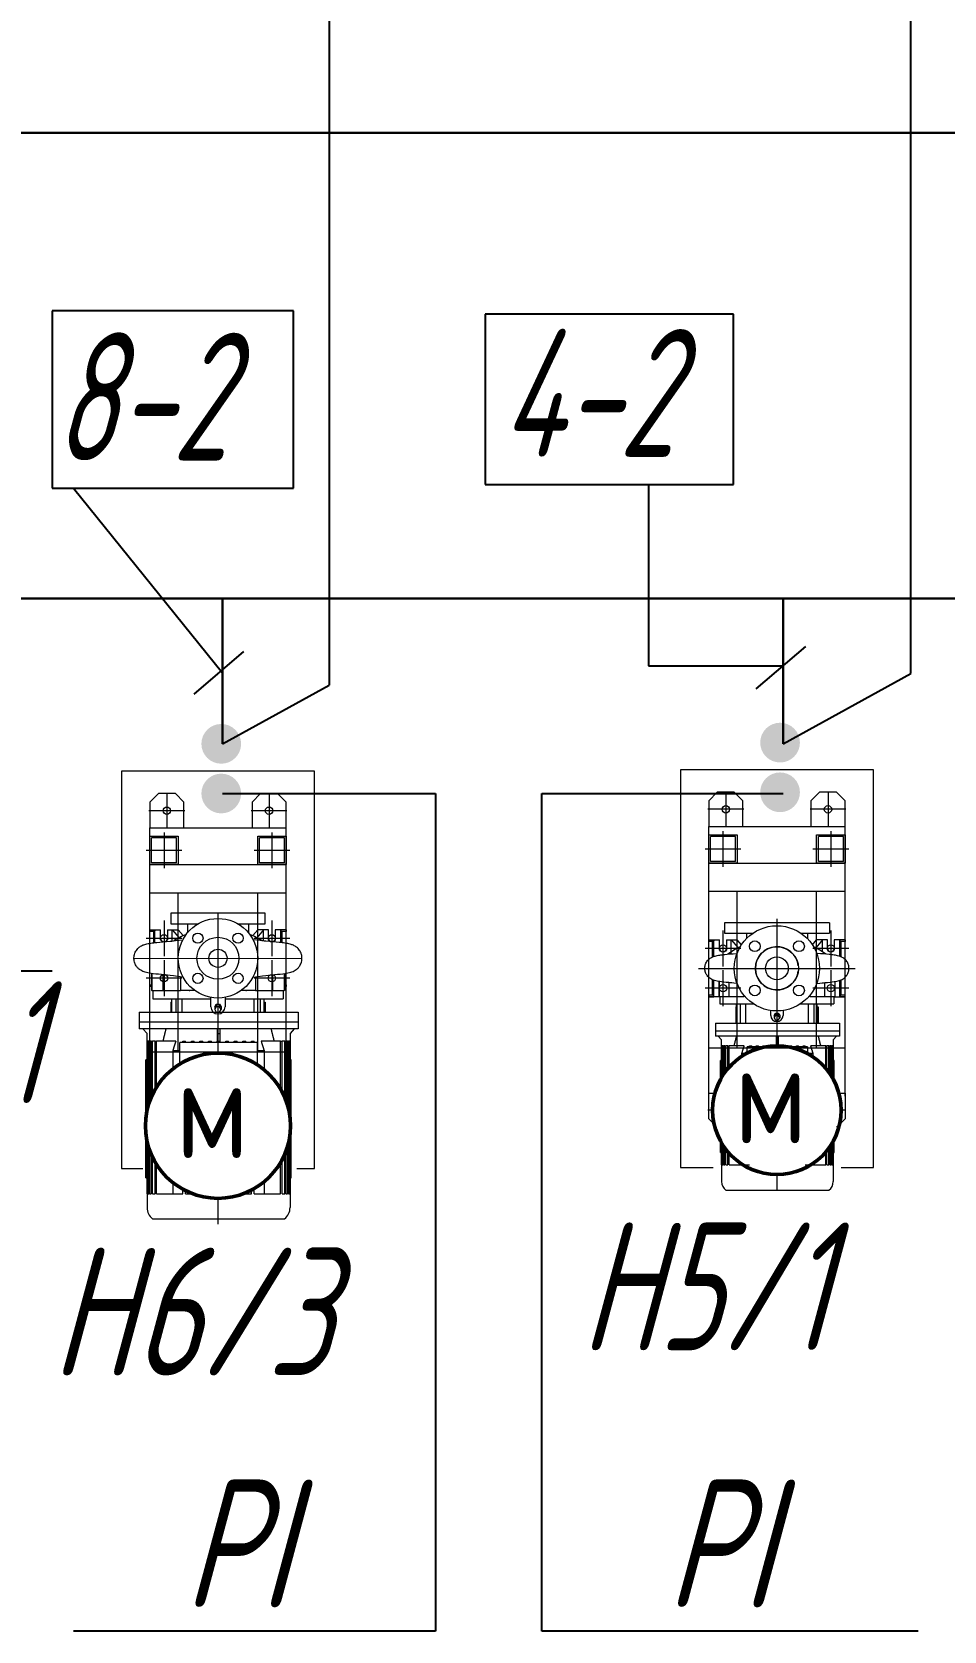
# Model space of a CAD drawing. Header units: millimetres. Extents: x 409 to 1826, y -2285 to 789.
# Drawn here: x 1030.5 to 1062.7, y 565.8 to 622.1 of the extents above; entities that cross this region are included whole.
import ezdxf

# ---------------------------------------------------------------- set-up
doc = ezdxf.new("R2010")
doc.units = ezdxf.units.MM
for name, pattern in [('осевая', [50.8, 31.75, -6.35, 6.35, -6.35]), ('осевая2', [1.125, 0.75, -0.125, 0.125, -0.125]), ('ШТРИХПУНКТИРНАЯ', [25.4, 12.7, -6.35, 0, -6.35])]:
    doc.linetypes.add(name, pattern=pattern)
for name, color, linetype, lineweight in [('1-основная-050 ж', 2, 'Continuous', 50), ('7-тонкая-текст.-02', 4, 'Continuous', 30), ('7-тонкая.текст-02', 4, 'Continuous', 30), ('Visible (ISO)', 7, 'Continuous', 50), ('АР_Стены наружные', 7, 'Continuous', 30), ('Опора', 22, 'Continuous', 15)]:
    doc.layers.add(name, color=color, linetype=linetype, lineweight=lineweight)
doc.layers.add('ТХ_Оси труб.', color=3, linetype='осевая')
doc.styles.add('2', font='simplex.shx', dxfattribs={"width": 0.8, "oblique": 15, "height": 3.5})
doc.styles.add('GOST тип А', font='GOST_A.TTF', dxfattribs={"oblique": 15})
doc.styles.get("Standard").update_dxf_attribs({"font": 'GOST_A.TTF', "oblique": 15})

msp = doc.modelspace()

# ---------------------------------------------------------------- hatches: boundary and pattern name
for points in [[(1037.904, 597, -1), (1036.504, 597, -1)], [(1057.59, 597.043, -1), (1056.19, 597.043, -1)], [(1037.904, 595.25, -1), (1036.504, 595.25, -1)], [(1057.59, 595.293, -1), (1056.19, 595.293, -1)]]:
    msp.add_hatch(color=7).paths.add_polyline_path(points)

# ---------------------------------------------------------------- linework, layer by layer
for p, q in [((1061.5, 599.475), (1061.5, 648)), ((1041, 637.75), (1041, 599.062)), ((1031.25, 612.25), (1031.25, 606)), ((1039.75, 612.25), (1031.25, 612.25)), ((1039.75, 606), (1039.75, 612.25)), ((1046.5, 612.129), (1046.5, 606.129)), ((1055.25, 612.129), (1046.5, 612.129)), ((1055.25, 606.129), (1055.25, 612.129)), ((1046.5, 606.129), (1055.25, 606.129)), ((1052.25, 606.129), (1052.25, 599.75)), ((1031.25, 606), (1039.75, 606)), ((1032, 606), (1037.25, 599.5)), ((1088, 602.121), (972.5, 602.121)), ((1056.048, 598.934), (1057.798, 600.434)), ((1036.25, 598.75), (1038, 600.25)), ((1052.25, 599.75), (1057, 599.75)), ((1057, 597), (1061.5, 599.475)), ((1037.25, 597), (1041, 599.062)), ((1037.25, 595.25), (1044.75, 595.25)), ((1044.75, 595.25), (1044.75, 565.75)), ((1048.5, 567.75), (1048.5, 595.25)), ((1048.5, 595.25), (1057, 595.25)), ((1021.5, 589), (1031.25, 589)), ((1048.5, 565.75), (1048.5, 567.75)), ((1044.75, 565.75), (1032, 565.75)), ((1061.75, 565.75), (1048.5, 565.75))]:
    msp.add_line(p, q)
at = {"lineweight": 30}
for p, q in [((1037.25, 597), (1037.25, 602.121)), ((1057, 597), (1057, 602.121))]:
    msp.add_line(p, q, dxfattribs=at)
at = {"color": 7, "lineweight": 13}
for p, q in [((1040.493, 596.036), (1033.693, 596.036)), ((1033.693, 596.036), (1033.693, 582.036)), ((1040.493, 582.036), (1040.493, 596.036)), ((1060.179, 596.079), (1053.379, 596.079)), ((1053.379, 596.079), (1053.379, 582.079)), ((1060.179, 582.079), (1060.179, 596.079)), ((1033.693, 582.036), (1034.445, 582.036)), ((1039.863, 582.036), (1040.493, 582.036)), ((1053.379, 582.079), (1054.533, 582.079)), ((1059.041, 582.079), (1060.179, 582.079))]:
    msp.add_line(p, q, dxfattribs=at)
at = {"color": 7, "linetype": 'ШТРИХПУНКТИРНАЯ', "lineweight": 13, "ltscale": 5}
for p, q in [((1037.088, 591.047), (1037.088, 586.104)), ((1034.128, 589.451), (1040.048, 589.443)), ((1037.088, 580.991), (1037.088, 580.084))]:
    msp.add_line(p, q, dxfattribs=at)
at = {"color": 7, "linetype": 'осевая2', "lineweight": 13, "ltscale": 50}
for p, q in [((1056.779, 590.84), (1056.779, 586.36)), ((1054.02, 589.092), (1059.537, 589.092)), ((1056.779, 581.831), (1056.779, 581.275))]:
    msp.add_line(p, q, dxfattribs=at)
at = {"layer": '1-основная-050 ж', "color": 7, "lineweight": 30, "ltscale": 0.5}
msp.add_line((1087.961, 602.121), (972.5, 602.121), dxfattribs=at)
at = {"layer": '1-основная-050 ж', "color": 7, "ltscale": 0.1}
for centre, radius in [((1056.779, 584.095), 2.265), ((1037.088, 583.547), 2.557)]:
    msp.add_circle(centre, radius, dxfattribs=at)
at = {"layer": 'Visible (ISO)', "color": 7, "lineweight": 13}
for p, q in [((1035.438, 591.047), (1038.738, 591.047)), ((1035.438, 590.647), (1035.438, 591.047)), ((1038.738, 591.047), (1038.738, 590.647)), ((1034.688, 590.447), (1034.868, 590.447)), ((1034.688, 590.387), (1034.688, 590.447)), ((1034.823, 590.387), (1034.688, 590.387)), ((1034.688, 589.973), (1034.688, 590.387)), ((1034.868, 590.417), (1034.823, 590.387)), ((1034.823, 589.994), (1034.823, 590.387)), ((1034.868, 590.447), (1035.068, 590.447)), ((1034.868, 590.447), (1034.868, 590.417)), ((1034.868, 590), (1034.868, 590.417)), ((1035.068, 590.147), (1035.068, 590.447)), ((1035.308, 590.447), (1035.308, 590.147)), ((1035.308, 590.447), (1035.48, 590.447)), ((1036.367, 590.647), (1035.438, 590.647)), ((1035.48, 590.056), (1035.48, 590.447)), ((1035.48, 590.447), (1035.688, 590.447)), ((1035.48, 590.447), (1035.72, 590.171)), ((1035.865, 590.243), (1035.688, 590.447)), ((1036.016, 590.647), (1036.016, 590.348)), ((1038.738, 590.647), (1037.809, 590.647)), ((1038.16, 590.647), (1038.16, 590.348)), ((1038.311, 590.243), (1038.488, 590.447)), ((1038.696, 590.447), (1038.456, 590.171)), ((1038.696, 590.447), (1038.488, 590.447)), ((1038.868, 590.447), (1038.696, 590.447)), ((1038.696, 590.056), (1038.696, 590.447)), ((1038.868, 590.147), (1038.868, 590.447)), ((1039.108, 590.447), (1039.108, 590.147)), ((1039.308, 590.447), (1039.108, 590.447)), ((1039.488, 590.447), (1039.308, 590.447)), ((1039.308, 590.417), (1039.308, 590.447)), ((1039.353, 590.387), (1039.308, 590.417)), ((1039.308, 590), (1039.308, 590.417)), ((1039.488, 590.387), (1039.353, 590.387)), ((1039.353, 589.994), (1039.353, 590.387)), ((1039.488, 590.447), (1039.488, 590.387)), ((1039.488, 589.973), (1039.488, 590.387)), ((1058.629, 590.692), (1054.929, 590.692)), ((1054.929, 590.692), (1054.929, 590.332)), ((1054.929, 590.332), (1055.935, 590.332)), ((1055.707, 590.332), (1055.707, 590.142)), ((1057.623, 590.332), (1058.629, 590.332)), ((1057.851, 590.332), (1057.851, 590.142)), ((1058.629, 590.692), (1058.629, 590.332)), ((1054.379, 590.092), (1054.559, 590.092)), ((1054.379, 590.032), (1054.379, 590.092)), ((1054.514, 590.032), (1054.379, 590.032)), ((1054.379, 589.411), (1054.379, 590.032)), ((1054.559, 590.062), (1054.514, 590.032)), ((1054.514, 589.496), (1054.514, 590.032)), ((1054.559, 590.092), (1054.759, 590.092)), ((1054.559, 590.092), (1054.559, 590.062)), ((1054.559, 589.513), (1054.559, 590.062)), ((1054.759, 589.792), (1054.759, 590.092)), ((1054.999, 590.092), (1054.999, 589.792)), ((1054.999, 590.092), (1055.171, 590.092)), ((1055.171, 589.603), (1055.171, 590.092)), ((1055.171, 590.092), (1055.379, 590.092)), ((1055.171, 590.092), (1055.41, 589.816)), ((1055.528, 589.92), (1055.379, 590.092)), ((1055.557, 589.963), (1055.555, 589.966)), ((1058, 589.963), (1058.002, 589.966)), ((1058.029, 589.92), (1058.179, 590.092)), ((1058.386, 590.092), (1058.147, 589.816)), ((1058.386, 590.092), (1058.179, 590.092)), ((1058.559, 590.092), (1058.386, 590.092)), ((1058.386, 589.674), (1058.386, 590.092)), ((1058.559, 589.792), (1058.559, 590.092)), ((1058.799, 590.092), (1058.799, 589.792)), ((1058.999, 590.092), (1058.799, 590.092)), ((1059.179, 590.092), (1058.999, 590.092)), ((1058.999, 590.062), (1058.999, 590.092)), ((1059.044, 590.032), (1058.999, 590.062)), ((1058.999, 589.513), (1058.999, 590.062)), ((1059.179, 590.032), (1059.044, 590.032)), ((1059.044, 589.496), (1059.044, 590.032)), ((1059.179, 590.092), (1059.179, 590.032)), ((1059.179, 589.411), (1059.179, 590.032)), ((1034.688, 588.507), (1034.688, 588.921)), ((1034.748, 588.911), (1034.748, 588.317)), ((1034.755, 588.91), (1034.755, 588.317)), ((1035.151, 588.866), (1035.151, 588.317)), ((1035.766, 588.739), (1035.766, 588.317)), ((1038.41, 588.739), (1038.41, 588.317)), ((1039.025, 588.317), (1039.025, 588.866)), ((1039.421, 588.91), (1039.421, 588.317)), ((1039.428, 588.911), (1039.428, 588.317)), ((1039.488, 588.507), (1039.488, 588.921)), ((1054.379, 588.152), (1054.379, 588.774)), ((1054.514, 588.152), (1054.514, 588.688)), ((1054.559, 588.092), (1054.559, 588.671)), ((1054.734, 588.624), (1054.734, 588.105)), ((1054.74, 588.623), (1054.74, 588.105)), ((1058.817, 588.623), (1058.817, 588.105)), ((1058.823, 588.624), (1058.823, 588.105)), ((1058.999, 588.092), (1058.999, 588.671)), ((1059.044, 588.152), (1059.044, 588.688)), ((1059.179, 588.152), (1059.179, 588.774)), ((1034.688, 588.507), (1034.748, 588.507)), ((1034.688, 588.447), (1034.688, 588.507)), ((1034.748, 588.447), (1034.688, 588.447)), ((1034.755, 588.317), (1034.748, 588.317)), ((1034.755, 588.317), (1034.797, 588.317)), ((1034.788, 588.317), (1034.788, 588.017)), ((1034.797, 588.317), (1035.766, 588.317)), ((1036.262, 588.317), (1035.766, 588.317)), ((1036.077, 588.339), (1036.077, 588.317)), ((1036.077, 588.317), (1036.102, 588.317)), ((1036.838, 587.737), (1036.838, 588.07)), ((1037.338, 588.07), (1037.338, 587.737)), ((1038.41, 588.317), (1037.915, 588.317)), ((1038.074, 588.317), (1038.099, 588.317)), ((1038.099, 588.339), (1038.099, 588.317)), ((1038.41, 588.317), (1039.379, 588.317)), ((1039.379, 588.317), (1039.421, 588.317)), ((1039.388, 588.317), (1039.388, 588.017)), ((1039.428, 588.317), (1039.421, 588.317)), ((1039.428, 588.507), (1039.488, 588.507)), ((1039.428, 588.447), (1039.488, 588.447)), ((1039.488, 588.507), (1039.488, 588.447)), ((1054.379, 588.152), (1054.379, 588.092)), ((1054.514, 588.152), (1054.379, 588.152)), ((1054.769, 588.092), (1054.379, 588.092)), ((1054.379, 588.092), (1054.559, 588.092)), ((1054.559, 588.122), (1054.514, 588.152)), ((1054.559, 588.092), (1054.559, 588.122)), ((1054.74, 588.105), (1054.734, 588.105)), ((1054.74, 588.105), (1054.777, 588.105)), ((1054.769, 588.105), (1054.769, 587.843)), ((1054.777, 588.105), (1055.623, 588.105)), ((1055.086, 588.585), (1055.086, 588.105)), ((1055.623, 588.136), (1055.623, 588.105)), ((1055.65, 588.105), (1055.623, 588.105)), ((1057.934, 588.105), (1057.907, 588.105)), ((1057.934, 588.136), (1057.934, 588.105)), ((1057.934, 588.105), (1058.78, 588.105)), ((1058.472, 588.105), (1058.472, 588.585)), ((1058.78, 588.105), (1058.817, 588.105)), ((1058.788, 588.105), (1058.788, 587.843)), ((1058.788, 588.092), (1059.179, 588.092)), ((1058.823, 588.105), (1058.817, 588.105)), ((1059.044, 588.152), (1058.999, 588.122)), ((1058.999, 588.122), (1058.999, 588.092)), ((1059.179, 588.092), (1058.999, 588.092)), ((1059.179, 588.152), (1059.044, 588.152)), ((1059.179, 588.092), (1059.179, 588.152)), ((1034.309, 587.554), (1039.909, 587.554)), ((1034.309, 587.554), (1034.309, 587.202)), ((1034.788, 588.017), (1036.838, 588.017)), ((1035.429, 587.902), (1035.462, 587.902)), ((1035.429, 587.902), (1035.429, 587.554)), ((1035.462, 587.554), (1035.462, 588.017)), ((1035.603, 588.017), (1035.603, 587.554)), ((1035.817, 588.017), (1035.817, 587.554)), ((1036.973, 587.737), (1037.03, 587.831)), ((1036.973, 587.737), (1036.973, 587.641)), ((1037.03, 587.735), (1036.973, 587.641)), ((1036.973, 587.641), (1037.03, 587.547)), ((1037.03, 587.831), (1037.03, 587.735)), ((1037.03, 587.831), (1037.146, 587.831)), ((1037.146, 587.735), (1037.03, 587.735)), ((1037.03, 587.547), (1037.146, 587.547)), ((1037.146, 587.831), (1037.146, 587.735)), ((1037.146, 587.831), (1037.203, 587.737)), ((1037.203, 587.641), (1037.146, 587.735)), ((1037.146, 587.547), (1037.203, 587.641)), ((1037.203, 587.737), (1037.203, 587.641)), ((1037.338, 588.017), (1039.388, 588.017)), ((1038.359, 587.554), (1038.359, 588.017)), ((1038.573, 588.017), (1038.573, 587.554)), ((1038.714, 587.554), (1038.714, 588.017)), ((1038.714, 587.902), (1038.747, 587.902)), ((1038.747, 587.902), (1038.747, 587.554)), ((1039.909, 587.554), (1039.909, 587.202)), ((1054.769, 587.843), (1055.949, 587.843)), ((1055.329, 587.742), (1055.357, 587.742)), ((1055.329, 587.742), (1055.329, 587.16)), ((1055.357, 587.16), (1055.357, 587.843)), ((1055.481, 587.843), (1055.481, 587.16)), ((1055.668, 587.843), (1055.668, 587.16)), ((1056.56, 587.433), (1056.56, 587.608)), ((1056.678, 587.433), (1056.728, 587.515)), ((1056.728, 587.515), (1056.728, 587.431)), ((1056.728, 587.515), (1056.829, 587.515)), ((1056.829, 587.515), (1056.829, 587.431)), ((1056.829, 587.515), (1056.88, 587.433)), ((1056.997, 587.608), (1056.997, 587.433)), ((1057.608, 587.843), (1058.788, 587.843)), ((1057.889, 587.16), (1057.889, 587.843)), ((1058.076, 587.843), (1058.076, 587.16)), ((1058.2, 587.16), (1058.2, 587.843)), ((1058.2, 587.742), (1058.228, 587.742)), ((1058.228, 587.742), (1058.228, 587.16)), ((1034.309, 587.202), (1039.909, 587.202)), ((1034.309, 587.202), (1039.909, 587.202)), ((1034.309, 587.202), (1034.309, 586.962)), ((1039.909, 586.962), (1034.309, 586.962)), ((1034.589, 586.798), (1034.443, 586.962)), ((1037.059, 586.962), (1037.059, 586.798)), ((1037.16, 586.798), (1037.16, 586.962)), ((1039.776, 586.962), (1039.629, 586.798)), ((1039.909, 587.202), (1039.909, 586.962)), ((1054.61, 587.16), (1058.98, 587.16)), ((1054.61, 587.16), (1054.61, 586.885)), ((1056.678, 587.433), (1056.678, 587.349)), ((1056.728, 587.431), (1056.678, 587.349)), ((1056.678, 587.349), (1056.728, 587.267)), ((1056.829, 587.431), (1056.728, 587.431)), ((1056.728, 587.267), (1056.829, 587.267)), ((1056.88, 587.349), (1056.829, 587.431)), ((1056.829, 587.267), (1056.88, 587.349)), ((1056.88, 587.433), (1056.88, 587.349)), ((1058.98, 587.16), (1058.98, 586.885)), ((1034.589, 586.53), (1034.589, 586.798)), ((1034.59, 586.53), (1034.589, 586.53)), ((1034.589, 586.53), (1034.589, 584.089)), ((1034.59, 584.092), (1034.59, 586.53)), ((1034.602, 586.53), (1034.614, 586.53)), ((1034.602, 584.145), (1034.602, 586.53)), ((1034.614, 584.193), (1034.614, 586.53)), ((1034.651, 586.53), (1034.614, 586.53)), ((1034.651, 586.53), (1034.676, 586.53)), ((1034.651, 584.321), (1034.651, 586.53)), ((1034.676, 584.395), (1034.676, 586.53)), ((1034.739, 586.53), (1034.676, 586.53)), ((1034.739, 586.53), (1034.778, 586.53)), ((1034.739, 584.558), (1034.739, 586.53)), ((1034.778, 584.644), (1034.778, 586.53)), ((1034.872, 586.53), (1034.778, 586.53)), ((1034.872, 586.53), (1034.927, 586.53)), ((1034.872, 584.822), (1034.872, 586.53)), ((1034.927, 584.914), (1034.927, 586.53)), ((1035.603, 586.53), (1034.927, 586.53)), ((1038.469, 586.482), (1035.749, 586.482)), ((1035.749, 585.726), (1035.749, 586.482)), ((1035.849, 586.53), (1035.95, 586.53)), ((1035.849, 586.482), (1035.849, 586.53)), ((1035.95, 586.482), (1035.95, 586.53)), ((1036.152, 586.53), (1036.252, 586.53)), ((1036.152, 586.482), (1036.152, 586.53)), ((1036.252, 586.482), (1036.252, 586.53)), ((1036.454, 586.482), (1036.454, 586.53)), ((1036.454, 586.53), (1036.555, 586.53)), ((1036.555, 586.482), (1036.555, 586.53)), ((1036.756, 586.482), (1036.756, 586.53)), ((1036.756, 586.53), (1036.857, 586.53)), ((1036.857, 586.482), (1036.857, 586.53)), ((1037.059, 586.798), (1037.059, 586.53)), ((1037.059, 586.798), (1037.16, 586.798)), ((1037.059, 586.482), (1037.059, 586.53)), ((1037.059, 586.53), (1037.109, 586.53)), ((1037.109, 586.53), (1037.16, 586.53)), ((1037.16, 586.53), (1037.16, 586.798)), ((1037.16, 586.482), (1037.16, 586.53)), ((1037.361, 586.482), (1037.361, 586.53)), ((1037.361, 586.53), (1037.462, 586.53)), ((1037.462, 586.482), (1037.462, 586.53)), ((1037.664, 586.482), (1037.664, 586.53)), ((1037.664, 586.53), (1037.764, 586.53)), ((1037.764, 586.482), (1037.764, 586.53)), ((1037.966, 586.53), (1038.067, 586.53)), ((1037.966, 586.482), (1037.966, 586.53)), ((1038.067, 586.482), (1038.067, 586.53)), ((1038.268, 586.53), (1038.369, 586.53)), ((1038.268, 586.482), (1038.268, 586.53)), ((1038.369, 586.482), (1038.369, 586.53)), ((1038.469, 586.482), (1038.469, 585.699)), ((1039.292, 586.53), (1038.615, 586.53)), ((1039.292, 586.53), (1039.347, 586.53)), ((1039.292, 584.844), (1039.292, 586.53)), ((1039.347, 584.745), (1039.347, 586.53)), ((1039.44, 586.53), (1039.347, 586.53)), ((1039.44, 586.53), (1039.479, 586.53)), ((1039.44, 584.55), (1039.44, 586.53)), ((1039.479, 584.453), (1039.479, 586.53)), ((1039.543, 586.53), (1039.479, 586.53)), ((1039.543, 586.53), (1039.568, 586.53)), ((1039.543, 584.263), (1039.543, 586.53)), ((1039.568, 584.171), (1039.568, 586.53)), ((1039.604, 586.53), (1039.568, 586.53)), ((1039.604, 586.53), (1039.617, 586.53)), ((1039.604, 581.154), (1039.604, 586.53)), ((1039.617, 581.154), (1039.617, 586.53)), ((1039.629, 586.798), (1039.629, 586.53)), ((1039.629, 581.154), (1039.629, 586.53)), ((1039.629, 586.53), (1039.629, 586.53)), ((1039.629, 586.53), (1039.629, 580.667)), ((1054.61, 586.885), (1058.98, 586.885)), ((1054.61, 586.885), (1058.98, 586.885)), ((1054.61, 586.885), (1054.61, 586.698)), ((1058.98, 586.698), (1054.61, 586.698)), ((1054.829, 586.571), (1054.714, 586.698)), ((1054.829, 586.361), (1054.829, 586.571)), ((1054.829, 585.248), (1054.829, 586.361)), ((1054.829, 586.361), (1054.829, 586.361)), ((1054.829, 586.361), (1054.829, 585.247)), ((1054.838, 586.361), (1054.848, 586.361)), ((1054.838, 585.263), (1054.838, 586.361)), ((1054.848, 585.279), (1054.848, 586.361)), ((1054.877, 586.361), (1054.848, 586.361)), ((1054.877, 586.361), (1054.896, 586.361)), ((1054.877, 585.325), (1054.877, 586.361)), ((1054.896, 585.354), (1054.896, 586.361)), ((1054.946, 586.361), (1054.896, 586.361)), ((1054.946, 586.361), (1054.976, 586.361)), ((1054.946, 585.426), (1054.946, 586.361)), ((1054.976, 585.466), (1054.976, 586.361)), ((1055.049, 586.361), (1054.976, 586.361)), ((1055.049, 586.361), (1055.092, 586.361)), ((1055.049, 585.557), (1055.049, 586.361)), ((1055.092, 585.607), (1055.092, 586.361)), ((1055.62, 586.361), (1055.092, 586.361)), ((1055.812, 586.361), (1055.891, 586.361)), ((1055.812, 586.323), (1055.812, 586.361)), ((1055.891, 586.323), (1055.891, 586.361)), ((1056.048, 586.361), (1056.127, 586.361)), ((1056.048, 586.323), (1056.048, 586.361)), ((1056.127, 586.323), (1056.127, 586.361)), ((1056.284, 586.323), (1056.284, 586.361)), ((1056.284, 586.361), (1056.363, 586.361)), ((1056.363, 586.323), (1056.363, 586.361)), ((1056.52, 586.323), (1056.52, 586.361)), ((1056.52, 586.361), (1056.599, 586.361)), ((1056.599, 586.323), (1056.599, 586.361)), ((1056.756, 586.698), (1056.756, 586.571)), ((1056.756, 586.571), (1056.756, 586.361)), ((1056.756, 586.571), (1056.835, 586.571)), ((1056.756, 586.323), (1056.756, 586.361)), ((1056.756, 586.361), (1056.795, 586.361)), ((1056.795, 586.361), (1056.835, 586.361)), ((1056.835, 586.571), (1056.835, 586.698)), ((1056.835, 586.361), (1056.835, 586.571)), ((1056.835, 586.323), (1056.835, 586.361)), ((1056.992, 586.323), (1056.992, 586.361)), ((1056.992, 586.361), (1057.071, 586.361)), ((1057.071, 586.323), (1057.071, 586.361)), ((1057.228, 586.323), (1057.228, 586.361)), ((1057.228, 586.361), (1057.307, 586.361)), ((1057.307, 586.323), (1057.307, 586.361)), ((1057.464, 586.361), (1057.543, 586.361)), ((1057.464, 586.323), (1057.464, 586.361)), ((1057.543, 586.323), (1057.543, 586.361)), ((1057.7, 586.361), (1057.779, 586.361)), ((1057.7, 586.323), (1057.7, 586.361)), ((1057.779, 586.323), (1057.779, 586.361)), ((1058.498, 586.361), (1057.97, 586.361)), ((1058.498, 586.361), (1058.541, 586.361)), ((1058.498, 585.569), (1058.498, 586.361)), ((1058.541, 585.517), (1058.541, 586.361)), ((1058.614, 586.361), (1058.541, 586.361)), ((1058.614, 586.361), (1058.645, 586.361)), ((1058.614, 585.422), (1058.614, 586.361)), ((1058.645, 585.379), (1058.645, 586.361)), ((1058.694, 586.361), (1058.645, 586.361)), ((1058.694, 586.361), (1058.714, 586.361)), ((1058.694, 585.303), (1058.694, 586.361)), ((1058.714, 585.272), (1058.714, 586.361)), ((1058.742, 586.361), (1058.714, 586.361)), ((1058.742, 586.361), (1058.752, 586.361)), ((1058.742, 585.223), (1058.742, 586.361)), ((1058.752, 585.207), (1058.752, 586.361)), ((1058.761, 585.19), (1058.761, 586.361)), ((1058.762, 586.361), (1058.761, 586.361)), ((1058.876, 586.698), (1058.762, 586.571)), ((1058.762, 586.571), (1058.762, 586.361)), ((1058.762, 586.361), (1058.762, 585.189)), ((1058.98, 586.885), (1058.98, 586.698)), ((1034.589, 585.874), (1034.549, 585.874)), ((1034.549, 584.946), (1034.549, 585.874)), ((1035.495, 586.194), (1035.749, 586.194)), ((1035.495, 586.194), (1035.495, 585.548)), ((1038.469, 586.194), (1038.723, 586.194)), ((1038.723, 585.513), (1038.723, 586.194)), ((1039.669, 585.874), (1039.629, 585.874)), ((1039.669, 584.946), (1039.669, 585.874)), ((1054.829, 585.849), (1054.797, 585.849)), ((1054.797, 585.125), (1054.797, 585.849)), ((1055.536, 586.099), (1055.734, 586.099)), ((1055.536, 586.099), (1055.536, 585.988)), ((1057.857, 586.323), (1055.734, 586.323)), ((1055.734, 586.105), (1055.734, 586.323)), ((1057.857, 586.323), (1057.857, 586.087)), ((1057.857, 586.099), (1058.055, 586.099)), ((1058.055, 585.966), (1058.055, 586.099)), ((1058.793, 585.849), (1058.762, 585.849)), ((1058.793, 585.125), (1058.793, 585.849)), ((1034.589, 584.946), (1034.549, 584.946)), ((1034.549, 582.642), (1034.549, 584.946)), ((1039.669, 584.946), (1039.629, 584.946)), ((1039.669, 582.642), (1039.669, 584.946)), ((1054.829, 585.125), (1054.797, 585.125)), ((1058.793, 585.125), (1058.762, 585.125)), ((1034.589, 583.006), (1034.589, 580.667)), ((1034.59, 581.154), (1034.59, 583.003)), ((1054.797, 582.602), (1054.797, 582.998)), ((1058.742, 582.165), (1058.742, 582.967)), ((1058.752, 582.165), (1058.752, 582.984)), ((1058.761, 582.165), (1058.761, 583.001)), ((1058.762, 583.002), (1058.762, 581.585)), ((1058.793, 582.602), (1058.793, 583.06)), ((1034.549, 582.642), (1034.589, 582.642)), ((1034.549, 581.714), (1034.549, 582.642)), ((1034.602, 581.154), (1034.602, 582.95)), ((1034.614, 581.154), (1034.614, 582.902)), ((1034.651, 581.154), (1034.651, 582.774)), ((1034.676, 581.154), (1034.676, 582.699)), ((1034.739, 581.154), (1034.739, 582.537)), ((1034.778, 581.154), (1034.778, 582.451)), ((1039.44, 581.154), (1039.44, 582.545)), ((1039.479, 581.154), (1039.479, 582.642)), ((1039.543, 581.154), (1039.543, 582.832)), ((1039.568, 581.154), (1039.568, 582.923)), ((1039.629, 582.642), (1039.669, 582.642)), ((1039.669, 581.714), (1039.669, 582.642)), ((1054.797, 582.602), (1054.829, 582.602)), ((1054.829, 582.944), (1054.829, 581.585)), ((1054.829, 582.165), (1054.829, 582.943)), ((1054.838, 582.165), (1054.838, 582.927)), ((1054.848, 582.165), (1054.848, 582.911)), ((1054.877, 582.165), (1054.877, 582.866)), ((1054.896, 582.165), (1054.896, 582.836)), ((1054.946, 582.165), (1054.946, 582.765)), ((1054.976, 582.165), (1054.976, 582.724)), ((1055.049, 582.165), (1055.049, 582.633)), ((1055.092, 582.165), (1055.092, 582.584)), ((1058.498, 582.165), (1058.498, 582.622)), ((1058.541, 582.165), (1058.541, 582.674)), ((1058.614, 582.165), (1058.614, 582.769)), ((1058.645, 582.165), (1058.645, 582.812)), ((1058.694, 582.165), (1058.694, 582.887)), ((1058.714, 582.165), (1058.714, 582.919)), ((1058.762, 582.602), (1058.793, 582.602)), ((1034.872, 581.154), (1034.872, 582.273)), ((1034.927, 581.154), (1034.927, 582.181)), ((1039.292, 581.154), (1039.292, 582.251)), ((1039.347, 581.154), (1039.347, 582.349)), ((1054.829, 582.165), (1054.838, 582.165)), ((1054.848, 582.165), (1054.877, 582.165)), ((1054.896, 582.165), (1054.946, 582.165)), ((1054.976, 582.165), (1055.049, 582.165)), ((1055.092, 582.165), (1055.812, 582.165)), ((1055.536, 582.202), (1055.536, 582.165)), ((1057.779, 582.165), (1058.498, 582.165)), ((1058.055, 582.165), (1058.055, 582.224)), ((1058.541, 582.165), (1058.614, 582.165)), ((1058.645, 582.165), (1058.694, 582.165)), ((1058.714, 582.165), (1058.742, 582.165)), ((1058.752, 582.165), (1058.761, 582.165)), ((1034.549, 581.714), (1034.589, 581.714)), ((1035.495, 581.547), (1035.495, 581.154)), ((1035.849, 581.154), (1035.849, 581.311)), ((1038.268, 581.154), (1038.268, 581.279)), ((1038.369, 581.154), (1038.369, 581.335)), ((1038.723, 581.154), (1038.723, 581.582)), ((1039.629, 581.714), (1039.669, 581.714)), ((1054.982, 581.274), (1058.608, 581.274)), ((1034.59, 581.154), (1034.602, 581.154)), ((1034.614, 581.154), (1034.651, 581.154)), ((1034.676, 581.154), (1034.739, 581.154)), ((1034.778, 581.154), (1034.872, 581.154)), ((1034.927, 581.154), (1035.849, 581.154)), ((1035.95, 581.154), (1035.95, 581.258)), ((1035.95, 581.154), (1036.152, 581.154)), ((1036.152, 581.154), (1036.152, 581.168)), ((1038.067, 581.154), (1038.067, 581.185)), ((1038.067, 581.154), (1038.268, 581.154)), ((1038.369, 581.154), (1039.292, 581.154)), ((1039.347, 581.154), (1039.44, 581.154)), ((1039.479, 581.154), (1039.543, 581.154)), ((1039.568, 581.154), (1039.604, 581.154)), ((1039.617, 581.154), (1039.629, 581.154)), ((1034.786, 580.267), (1039.433, 580.267))]:
    msp.add_line(p, q, dxfattribs=at)
for centre, radius in [((1037.088, 589.447), 1.4), ((1036.381, 590.154), 0.18), ((1037.795, 590.154), 0.18), ((1056.779, 589.092), 1.5), ((1037.088, 589.447), 0.74), ((1037.088, 589.447), 0.32), ((1056.001, 589.87), 0.19), ((1056.779, 589.092), 0.76), ((1057.556, 589.87), 0.19), ((1056.779, 589.092), 0.4), ((1036.381, 588.74), 0.18), ((1037.795, 588.74), 0.18), ((1056.001, 588.315), 0.19), ((1057.556, 588.315), 0.19)]:
    msp.add_circle(centre, radius, dxfattribs=at)
for centre, radius, start, end in [((1037.088, 587.588), 2.922, 112.5211, 122.1775), ((1037.088, 587.588), 2.922, 57.8225, 67.4789), ((1035.188, 590.147), 0.12, 180, 0), ((1038.988, 590.147), 0.12, 180, 0), ((1054.879, 589.792), 0.12, 180, 0), ((1056.779, 587.233), 2.922, 116.2277, 126.1647), ((1056.779, 589.092), 0.76, 6.801, 353.199), ((1056.779, 587.233), 2.922, 53.8353, 63.7723), ((1058.679, 589.792), 0.12, 180, 0), ((1037.088, 587.737), 0.25, 180, 0), ((1056.779, 587.433), 0.218, 180, 0), ((1055.222, 581.585), 0.393, 180, 232.4242), ((1058.369, 581.585), 0.393, 307.5758, 0), ((1035.093, 580.667), 0.504, 180, 232.4242), ((1039.125, 580.667), 0.504, 307.5758, 0)]:
    msp.add_arc(centre, radius, start, end, dxfattribs=at)
for points, knots in [([(1035.855, 588.784), (1035.304, 588.855), (1035.197, 588.863), (1034.945, 588.884), (1034.828, 588.899), (1034.651, 588.927), (1034.59, 588.938), (1034.496, 588.965), (1034.472, 588.972), (1034.419, 588.995), (1034.393, 589.007), (1034.341, 589.039), (1034.316, 589.058), (1034.267, 589.102), (1034.244, 589.128), (1034.196, 589.193), (1034.174, 589.234), (1034.141, 589.325), (1034.13, 589.376), (1034.126, 589.48), (1034.133, 589.534), (1034.162, 589.635), (1034.185, 589.683), (1034.243, 589.768), (1034.279, 589.806), (1034.332, 589.848), (1034.349, 589.86), (1034.389, 589.885), (1034.412, 589.896), (1034.451, 589.914), (1034.467, 589.92), (1034.505, 589.933), (1034.525, 589.938), (1034.602, 589.958), (1034.659, 589.969), (1034.787, 589.989), (1034.855, 589.999), (1035.058, 590.021), (1035.229, 590.034), (1035.409, 590.047), (1035.412, 590.047), (1035.851, 590.102)], [0.313348, 0.313348, 0.313348, 0.313348, 2.309248, 2.309248, 5.540259, 5.540259, 8.269099, 8.269099, 9.120029, 9.120029, 9.69647, 9.69647, 10.193736, 10.193736, 10.72663, 10.72663, 11.415598, 11.415598, 12.184885, 12.184885, 12.973734, 12.973734, 13.763298, 13.763298, 14.53476, 14.53476, 14.862615, 14.862615, 15.371513, 15.371513, 15.856622, 15.856622, 16.639947, 16.639947, 18.985713, 18.985713, 20.993304, 20.993304, 24.198958, 24.198958, 24.250614, 24.250614, 24.250614, 24.250614]), ([(1038.321, 588.784), (1038.872, 588.855), (1038.979, 588.863), (1039.231, 588.884), (1039.348, 588.899), (1039.525, 588.927), (1039.586, 588.938), (1039.68, 588.965), (1039.704, 588.972), (1039.757, 588.995), (1039.783, 589.007), (1039.835, 589.039), (1039.86, 589.058), (1039.909, 589.102), (1039.932, 589.128), (1039.98, 589.193), (1040.002, 589.234), (1040.035, 589.325), (1040.046, 589.376), (1040.05, 589.48), (1040.043, 589.534), (1040.014, 589.635), (1039.991, 589.683), (1039.933, 589.768), (1039.897, 589.806), (1039.844, 589.848), (1039.827, 589.86), (1039.787, 589.885), (1039.764, 589.896), (1039.725, 589.914), (1039.709, 589.92), (1039.671, 589.933), (1039.651, 589.938), (1039.574, 589.958), (1039.517, 589.969), (1039.389, 589.989), (1039.321, 589.999), (1039.118, 590.021), (1038.947, 590.034), (1038.767, 590.047), (1038.764, 590.047), (1038.325, 590.102)], [0.313348, 0.313348, 0.313348, 0.313348, 2.309248, 2.309248, 5.540259, 5.540259, 8.269099, 8.269099, 9.120029, 9.120029, 9.69647, 9.69647, 10.193736, 10.193736, 10.72663, 10.72663, 11.415598, 11.415598, 12.184885, 12.184885, 12.973734, 12.973734, 13.763298, 13.763298, 14.53476, 14.53476, 14.862615, 14.862615, 15.371513, 15.371513, 15.856622, 15.856622, 16.639947, 16.639947, 18.985713, 18.985713, 20.993304, 20.993304, 24.198958, 24.198958, 24.250614, 24.250614, 24.250614, 24.250614]), ([(1055.377, 588.559), (1055.204, 588.579), (1055.144, 588.584), (1054.953, 588.6), (1054.85, 588.613), (1054.695, 588.637), (1054.642, 588.647), (1054.56, 588.671), (1054.539, 588.677), (1054.493, 588.697), (1054.47, 588.708), (1054.425, 588.736), (1054.403, 588.752), (1054.36, 588.79), (1054.34, 588.813), (1054.298, 588.87), (1054.279, 588.906), (1054.25, 588.985), (1054.241, 589.03), (1054.237, 589.121), (1054.243, 589.168), (1054.268, 589.256), (1054.288, 589.299), (1054.339, 589.373), (1054.371, 589.406), (1054.417, 589.443), (1054.432, 589.453), (1054.467, 589.475), (1054.487, 589.485), (1054.521, 589.5), (1054.535, 589.505), (1054.568, 589.516), (1054.585, 589.521), (1054.653, 589.539), (1054.702, 589.548), (1054.815, 589.566), (1054.874, 589.574), (1055.051, 589.594), (1055.201, 589.605), (1055.357, 589.616), (1055.358, 589.616), (1055.374, 589.618)], [0.991028, 0.991028, 0.991028, 0.991028, 2.309248, 2.309248, 5.540259, 5.540259, 8.269099, 8.269099, 9.120029, 9.120029, 9.69647, 9.69647, 10.193736, 10.193736, 10.72663, 10.72663, 11.415598, 11.415598, 12.184885, 12.184885, 12.973734, 12.973734, 13.763298, 13.763298, 14.53476, 14.53476, 14.862615, 14.862615, 15.371513, 15.371513, 15.856622, 15.856622, 16.639947, 16.639947, 18.985713, 18.985713, 20.993304, 20.993304, 24.198958, 24.198958, 24.21666, 24.21666, 24.21666, 24.21666]), ([(1058.18, 588.559), (1058.353, 588.579), (1058.413, 588.584), (1058.605, 588.6), (1058.707, 588.613), (1058.862, 588.637), (1058.915, 588.647), (1058.997, 588.671), (1059.018, 588.677), (1059.064, 588.697), (1059.087, 588.708), (1059.132, 588.736), (1059.154, 588.752), (1059.197, 588.79), (1059.218, 588.813), (1059.259, 588.87), (1059.278, 588.906), (1059.308, 588.985), (1059.316, 589.03), (1059.32, 589.121), (1059.314, 589.168), (1059.289, 589.256), (1059.269, 589.299), (1059.218, 589.373), (1059.187, 589.406), (1059.14, 589.443), (1059.126, 589.453), (1059.091, 589.475), (1059.07, 589.485), (1059.036, 589.5), (1059.022, 589.505), (1058.989, 589.516), (1058.972, 589.521), (1058.904, 589.539), (1058.855, 589.548), (1058.742, 589.566), (1058.683, 589.574), (1058.506, 589.594), (1058.356, 589.605), (1058.201, 589.616), (1058.2, 589.616), (1058.184, 589.618)], [0.991028, 0.991028, 0.991028, 0.991028, 2.309248, 2.309248, 5.540259, 5.540259, 8.269099, 8.269099, 9.120029, 9.120029, 9.69647, 9.69647, 10.193736, 10.193736, 10.72663, 10.72663, 11.415598, 11.415598, 12.184885, 12.184885, 12.973734, 12.973734, 13.763298, 13.763298, 14.53476, 14.53476, 14.862615, 14.862615, 15.371513, 15.371513, 15.856622, 15.856622, 16.639947, 16.639947, 18.985713, 18.985713, 20.993304, 20.993304, 24.198958, 24.198958, 24.21666, 24.21666, 24.21666, 24.21666])]:
    msp.add_open_spline(points, degree=3, knots=knots, dxfattribs=at)
for points, weights in [([(1035.254, 586.962), (1035.202, 586.752), (1035.146, 586.53)], [1, 1.00040038941, 1]), ([(1039.072, 586.53), (1039.017, 586.752), (1038.964, 586.962)], [1, 1.00040038809, 1]), ([(1035.603, 586.53), (1035.55, 586.367), (1035.495, 586.194)], [1, 1.00036267112, 1]), ([(1038.723, 586.194), (1038.668, 586.367), (1038.615, 586.53)], [1, 1.00036267113, 1]), ([(1055.348, 586.698), (1055.307, 586.534), (1055.263, 586.361)], [1, 1.00040038941, 1]), ([(1055.62, 586.361), (1055.579, 586.234), (1055.536, 586.099)], [1, 1.00036267112, 1]), ([(1058.055, 586.099), (1058.012, 586.234), (1057.97, 586.361)], [1, 1.00036267113, 1]), ([(1058.327, 586.361), (1058.284, 586.534), (1058.243, 586.698)], [1, 1.00040038809, 1])]:
    msp.add_rational_spline(points, weights, degree=2, dxfattribs=at)
at = {"layer": 'АР_Стены наружные', "ltscale": 1000}
msp.add_line((1104.495, 618.521), (857.495, 618.521), dxfattribs=at)
at = {"layer": 'Опора', "color": 7, "lineweight": 13, "ltscale": 2}
for p, q in [((1034.688, 594.945), (1034.988, 595.245)), ((1034.688, 594.945), (1034.988, 595.245)), ((1034.688, 594.945), (1034.688, 594.045)), ((1034.688, 594.945), (1034.688, 594.045)), ((1035.588, 595.245), (1034.988, 595.245)), ((1035.588, 595.245), (1034.988, 595.245)), ((1035.588, 595.245), (1035.888, 594.945)), ((1035.588, 595.245), (1035.888, 594.945)), ((1035.888, 594.045), (1035.888, 594.945)), ((1035.888, 594.045), (1035.888, 594.945)), ((1038.288, 594.945), (1038.588, 595.245)), ((1038.288, 594.945), (1038.588, 595.245)), ((1038.288, 594.945), (1038.288, 594.045)), ((1038.288, 594.945), (1038.288, 594.045)), ((1039.188, 595.245), (1038.588, 595.245)), ((1039.188, 595.245), (1038.588, 595.245)), ((1039.188, 595.245), (1039.488, 594.945)), ((1039.188, 595.245), (1039.488, 594.945)), ((1039.488, 594.045), (1039.488, 594.945)), ((1039.488, 594.045), (1039.488, 594.945)), ((1054.379, 594.993), (1054.679, 595.293)), ((1054.379, 594.993), (1054.679, 595.293)), ((1054.379, 594.993), (1054.379, 594.093)), ((1054.379, 594.993), (1054.379, 594.093)), ((1055.279, 595.293), (1054.679, 595.293)), ((1055.279, 595.293), (1054.679, 595.293)), ((1055.279, 595.293), (1055.579, 594.993)), ((1055.279, 595.293), (1055.579, 594.993)), ((1055.579, 594.093), (1055.579, 594.993)), ((1055.579, 594.093), (1055.579, 594.993)), ((1057.979, 594.993), (1058.279, 595.293)), ((1057.979, 594.993), (1058.279, 595.293)), ((1057.979, 594.993), (1057.979, 594.093)), ((1057.979, 594.993), (1057.979, 594.093)), ((1058.879, 595.293), (1058.279, 595.293)), ((1058.879, 595.293), (1058.279, 595.293)), ((1058.879, 595.293), (1059.179, 594.993)), ((1058.879, 595.293), (1059.179, 594.993)), ((1059.179, 594.093), (1059.179, 594.993)), ((1059.179, 594.093), (1059.179, 594.993)), ((1034.688, 594.045), (1039.488, 594.045)), ((1034.688, 592.445), (1034.688, 594.045)), ((1034.688, 594.045), (1039.488, 594.045)), ((1034.688, 592.445), (1034.688, 594.045)), ((1034.748, 592.805), (1034.748, 593.685)), ((1035.628, 593.685), (1034.748, 593.685)), ((1034.748, 592.805), (1034.748, 593.685)), ((1035.628, 593.685), (1034.748, 593.685)), ((1035.628, 592.805), (1035.628, 593.685)), ((1035.628, 592.805), (1035.628, 593.685)), ((1038.548, 592.805), (1038.548, 593.685)), ((1039.428, 593.685), (1038.548, 593.685)), ((1038.548, 592.805), (1038.548, 593.685)), ((1039.428, 593.685), (1038.548, 593.685)), ((1039.428, 592.805), (1039.428, 593.685)), ((1039.428, 592.805), (1039.428, 593.685)), ((1039.488, 592.445), (1039.488, 594.045)), ((1039.488, 592.445), (1039.488, 594.045)), ((1054.379, 594.093), (1059.179, 594.093)), ((1054.379, 592.493), (1054.379, 594.093)), ((1054.379, 594.093), (1059.179, 594.093)), ((1054.379, 592.493), (1054.379, 594.093)), ((1054.439, 592.853), (1054.439, 593.733)), ((1055.319, 593.733), (1054.439, 593.733)), ((1054.439, 592.853), (1054.439, 593.733)), ((1055.319, 593.733), (1054.439, 593.733)), ((1055.319, 592.853), (1055.319, 593.733)), ((1055.319, 592.853), (1055.319, 593.733)), ((1058.239, 592.853), (1058.239, 593.733)), ((1059.119, 593.733), (1058.239, 593.733)), ((1058.239, 592.853), (1058.239, 593.733)), ((1059.119, 593.733), (1058.239, 593.733)), ((1059.119, 592.853), (1059.119, 593.733)), ((1059.119, 592.853), (1059.119, 593.733)), ((1059.179, 592.493), (1059.179, 594.093)), ((1059.179, 592.493), (1059.179, 594.093)), ((1034.688, 592.745), (1039.488, 592.745)), ((1034.688, 592.745), (1039.488, 592.745)), ((1035.628, 592.805), (1034.748, 592.805)), ((1035.628, 592.805), (1034.748, 592.805)), ((1039.428, 592.805), (1038.548, 592.805)), ((1039.428, 592.805), (1038.548, 592.805)), ((1054.379, 592.793), (1059.179, 592.793)), ((1054.379, 592.793), (1059.179, 592.793)), ((1055.319, 592.853), (1054.439, 592.853)), ((1055.319, 592.853), (1054.439, 592.853)), ((1059.119, 592.853), (1058.239, 592.853)), ((1059.119, 592.853), (1058.239, 592.853)), ((1034.688, 584.547), (1034.688, 592.445)), ((1034.688, 584.547), (1034.688, 592.445)), ((1039.488, 584.547), (1039.488, 592.445)), ((1039.488, 584.547), (1039.488, 592.445)), ((1054.379, 584.595), (1054.379, 592.493)), ((1054.379, 584.595), (1054.379, 592.493)), ((1059.179, 584.595), (1059.179, 592.493)), ((1059.179, 584.595), (1059.179, 592.493)), ((1039.488, 591.745), (1034.688, 591.745)), ((1039.488, 591.745), (1034.688, 591.745)), ((1035.688, 586.147), (1035.688, 591.745)), ((1035.688, 586.147), (1035.688, 591.745)), ((1038.488, 586.147), (1038.488, 591.745)), ((1038.488, 586.147), (1038.488, 591.745)), ((1059.179, 591.793), (1054.379, 591.793)), ((1059.179, 591.793), (1054.379, 591.793)), ((1055.379, 586.295), (1055.379, 591.793)), ((1055.379, 586.295), (1055.379, 591.793)), ((1058.179, 586.295), (1058.179, 591.793)), ((1058.179, 586.295), (1058.179, 591.793)), ((1034.688, 586.147), (1039.488, 586.147)), ((1034.688, 586.147), (1039.488, 586.147)), ((1054.379, 586.295), (1059.179, 586.295)), ((1054.379, 586.295), (1059.179, 586.295)), ((1054.379, 584.695), (1054.595, 584.695)), ((1054.379, 583.795), (1054.379, 584.695)), ((1054.379, 584.695), (1054.595, 584.695)), ((1054.379, 583.795), (1054.379, 584.695)), ((1058.962, 584.695), (1059.179, 584.695)), ((1058.962, 584.695), (1059.179, 584.695)), ((1059.179, 584.695), (1059.179, 583.795)), ((1059.179, 584.695), (1059.179, 583.795)), ((1039.488, 584.547), (1039.488, 584.429)), ((1039.488, 584.547), (1039.488, 584.429)), ((1054.379, 583.795), (1054.567, 583.607)), ((1054.379, 583.795), (1054.567, 583.607)), ((1058.879, 583.495), (1059.179, 583.795)), ((1058.879, 583.495), (1059.179, 583.795))]:
    msp.add_line(p, q, dxfattribs=at)
for points in [[(1035.688, 593.745), (1035.688, 592.745), (1034.688, 592.745), (1034.688, 593.745)], [(1035.688, 593.745), (1035.688, 592.745), (1034.688, 592.745), (1034.688, 593.745)], [(1039.488, 593.745), (1039.488, 592.745), (1038.488, 592.745), (1038.488, 593.745)], [(1039.488, 593.745), (1039.488, 592.745), (1038.488, 592.745), (1038.488, 593.745)], [(1055.379, 593.793), (1055.379, 592.793), (1054.379, 592.793), (1054.379, 593.793)], [(1055.379, 593.793), (1055.379, 592.793), (1054.379, 592.793), (1054.379, 593.793)], [(1059.179, 593.793), (1059.179, 592.793), (1058.179, 592.793), (1058.179, 593.793)], [(1059.179, 593.793), (1059.179, 592.793), (1058.179, 592.793), (1058.179, 593.793)]]:
    msp.add_lwpolyline(points, close=True, dxfattribs=at)
for centre in [(1054.979, 594.693), (1054.979, 594.693), (1058.579, 594.693), (1058.579, 594.693), (1035.288, 594.645), (1035.288, 594.645), (1038.888, 594.645), (1038.888, 594.645), (1035.188, 590.147), (1035.188, 590.147), (1038.988, 590.147), (1038.988, 590.147), (1054.879, 589.792), (1054.879, 589.792), (1058.679, 589.792), (1058.679, 589.792), (1035.188, 588.747), (1035.188, 588.747), (1038.988, 588.747), (1038.988, 588.747), (1054.879, 588.392), (1054.879, 588.392), (1058.679, 588.392), (1058.679, 588.392)]:
    msp.add_circle(centre, 0.13, dxfattribs=at)
at = {"layer": 'ТХ_Оси труб.', "color": 7, "lineweight": 13, "ltscale": 3}
for p, q in [((1035.288, 595.275), (1035.288, 594.015)), ((1035.288, 595.275), (1035.288, 594.015)), ((1038.888, 595.275), (1038.888, 594.015)), ((1038.888, 595.275), (1038.888, 594.015)), ((1054.979, 595.323), (1054.979, 594.063)), ((1054.979, 595.323), (1054.979, 594.063)), ((1058.579, 595.323), (1058.579, 594.063)), ((1058.579, 595.323), (1058.579, 594.063)), ((1035.918, 594.645), (1034.658, 594.645)), ((1035.918, 594.645), (1034.658, 594.645)), ((1039.518, 594.645), (1038.258, 594.645)), ((1039.518, 594.645), (1038.258, 594.645)), ((1055.609, 594.693), (1054.349, 594.693)), ((1055.609, 594.693), (1054.349, 594.693)), ((1059.209, 594.693), (1057.949, 594.693)), ((1059.209, 594.693), (1057.949, 594.693)), ((1035.188, 593.875), (1035.188, 592.615)), ((1035.188, 593.875), (1035.188, 592.615)), ((1038.988, 593.875), (1038.988, 592.615)), ((1038.988, 593.875), (1038.988, 592.615)), ((1054.879, 593.923), (1054.879, 592.663)), ((1054.879, 593.923), (1054.879, 592.663)), ((1058.679, 593.923), (1058.679, 592.663)), ((1058.679, 593.923), (1058.679, 592.663)), ((1035.818, 593.245), (1034.558, 593.245)), ((1035.818, 593.245), (1034.558, 593.245)), ((1039.618, 593.245), (1038.358, 593.245)), ((1039.618, 593.245), (1038.358, 593.245)), ((1055.509, 593.293), (1054.249, 593.293)), ((1055.509, 593.293), (1054.249, 593.293)), ((1059.309, 593.293), (1058.049, 593.293)), ((1059.309, 593.293), (1058.049, 593.293)), ((1035.188, 590.777), (1035.188, 589.517)), ((1035.188, 590.777), (1035.188, 589.517)), ((1038.988, 590.777), (1038.988, 589.517)), ((1038.988, 590.777), (1038.988, 589.517)), ((1054.879, 590.422), (1054.879, 589.162)), ((1054.879, 590.422), (1054.879, 589.162)), ((1058.679, 590.422), (1058.679, 589.162)), ((1058.679, 590.422), (1058.679, 589.162)), ((1035.818, 590.147), (1034.558, 590.147)), ((1035.818, 590.147), (1034.558, 590.147)), ((1039.618, 590.147), (1038.358, 590.147)), ((1039.618, 590.147), (1038.358, 590.147)), ((1055.509, 589.792), (1054.249, 589.792)), ((1055.509, 589.792), (1054.249, 589.792)), ((1059.309, 589.792), (1058.049, 589.792)), ((1059.309, 589.792), (1058.049, 589.792)), ((1035.188, 589.377), (1035.188, 588.117)), ((1035.188, 589.377), (1035.188, 588.117)), ((1038.988, 589.377), (1038.988, 588.117)), ((1038.988, 589.377), (1038.988, 588.117)), ((1035.818, 588.747), (1034.558, 588.747)), ((1035.818, 588.747), (1034.558, 588.747)), ((1039.618, 588.747), (1038.358, 588.747)), ((1039.618, 588.747), (1038.358, 588.747)), ((1054.879, 589.022), (1054.879, 587.762)), ((1054.879, 589.022), (1054.879, 587.762)), ((1058.679, 589.022), (1058.679, 587.762)), ((1058.679, 589.022), (1058.679, 587.762)), ((1055.509, 588.392), (1054.249, 588.392)), ((1055.509, 588.392), (1054.249, 588.392)), ((1059.309, 588.392), (1058.049, 588.392)), ((1059.309, 588.392), (1058.049, 588.392)), ((1054.514, 584.095), (1054.349, 584.095)), ((1054.514, 584.095), (1054.349, 584.095)), ((1059.209, 584.095), (1059.043, 584.095)), ((1059.209, 584.095), (1059.043, 584.095))]:
    msp.add_line(p, q, dxfattribs=at)

# ---------------------------------------------------------------- texts
at = {"layer": '7-тонкая-текст.-02', "color": 7, "ltscale": 0.5, "style": 'GOST тип А', "oblique": 15}
for s, height, width, p in [('поз.41', 4.3, 0.8, (1021.021, 584.336)), ('РI', 4.5, 0.9, (1035.873, 566.586)), ('РI', 4.5, 0.9, (1052.873, 566.586))]:
    msp.add_text(s, height=height, dxfattribs=dict(at, width=width)).set_placement(p)
at = {"layer": '7-тонкая-текст.-02', "color": 7, "ltscale": 0.1, "style": '2', "width": 0.8}
for p in [(1055.274, 582.933), (1035.603, 582.412)]:
    msp.add_text('м', height=3.5, dxfattribs=at).set_placement(p)
at = {"layer": '7-тонкая.текст-02', "color": 7, "oblique": 15, "width": 0.8}
for s, p in [('8-2', (1031.286, 606.98)), ('4-2', (1047.036, 607.109))]:
    msp.add_text(s, height=4.5, dxfattribs=at).set_placement(p)
at = {"layer": '7-тонкая.текст-02', "color": 7, "style": 'GOST тип А', "oblique": 15}
for s, width, p in [('Н5/1', 0.85, (1049.859, 575.64)), ('Н6/3', 0.9, (1031.207, 574.754))]:
    msp.add_text(s, height=4.5, dxfattribs=dict(at, width=width)).set_placement(p)

doc.saveas('drawing.dxf')
